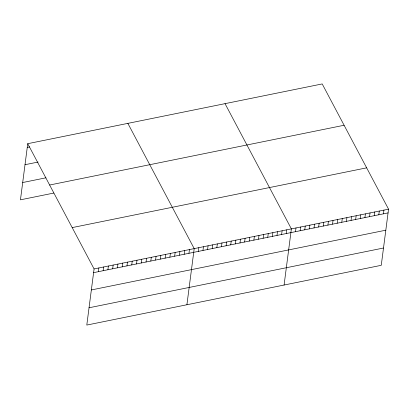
<?xml version="1.0" encoding="UTF-8"?>
<svg xmlns="http://www.w3.org/2000/svg" width="409" height="409" viewBox="0 0 409 409"><rect width="100%" height="100%" fill="white"/><g stroke="black" fill="none" stroke-linecap="round" stroke-linejoin="round"><path stroke-width="0.61" d="M27.74 143.687L94.085 268.928L86.795 325.068L381.26 265.313L388.55 209.173L322.205 83.932L27.74 143.687L20.45 199.827L53.824 193.053M98.37 271.683L98.855 267.961M103.14 270.717L103.62 266.99M107.904 269.751L108.39 266.024M112.674 268.779L113.155 265.058M117.439 267.813L117.925 264.091M122.209 266.847L122.69 263.125M126.974 265.881L127.46 262.154M131.744 264.909L132.225 261.187M136.509 263.943L136.995 260.221M141.279 262.977L141.765 259.255M146.044 262.011L146.529 258.284M150.814 261.044L151.299 257.317M155.578 260.073L156.064 256.351M160.348 259.107L160.834 255.385M165.118 258.14L165.599 254.413M169.883 257.174L170.369 253.447M174.653 256.203L175.134 252.481M179.418 255.236L179.904 251.515M184.188 254.27L184.669 250.548M188.953 253.304L189.439 249.577M186.913 304.751L194.203 248.611L127.859 123.37M198.35 251.397L198.83 247.67M202.976 250.456L203.457 246.734M207.603 249.516L208.084 245.794M212.23 248.58L212.716 244.853M216.857 247.639L217.343 243.917M221.484 246.699L221.969 242.977M226.111 245.763L226.596 242.036M230.737 244.822L231.223 241.1M235.364 243.882L235.85 240.16M239.996 242.946L240.477 239.219M244.623 242.005L245.103 238.283M249.25 241.065L249.73 237.343M253.877 240.129L254.357 236.402M258.503 239.188L258.984 235.466M263.13 238.248L263.616 234.526M267.757 237.312L268.243 233.585M272.384 236.371L272.869 232.649M277.011 235.431L277.496 231.709M281.637 234.495L282.123 230.768M286.264 233.554L286.75 229.832M284.086 285.032L291.377 228.892L225.032 103.651M295.523 231.678L296.004 227.951M300.15 230.737L300.63 227.015M304.777 229.797L305.257 226.075M309.403 228.861L309.884 225.134M314.03 227.92L314.516 224.198M318.657 226.98L319.143 223.258M323.284 226.044L323.77 222.317M327.911 225.103L328.396 221.381M332.537 224.163L333.023 220.441M337.164 223.227L337.65 219.5M341.791 222.286L342.277 218.564M346.423 221.346L346.904 217.624M351.05 220.41L351.53 216.683M355.677 219.469L356.157 215.748M360.303 218.529L360.784 214.807M364.93 217.593L365.416 213.866M369.557 216.652L370.043 212.931M374.184 215.712L374.67 211.99M378.811 214.776L379.296 211.049M383.438 213.835L383.923 210.114M27.26 147.409L29.642 146.923M25.01 164.709L38.124 162.046M22.694 182.532L45.936 177.813M49.637 185.016L344.097 125.261M72.194 227.598L366.658 167.843M94.085 268.928L388.55 209.173M93.605 272.65L388.064 212.895M91.355 289.95L385.82 230.195M89.044 307.772L383.504 248.018"/></g></svg>
